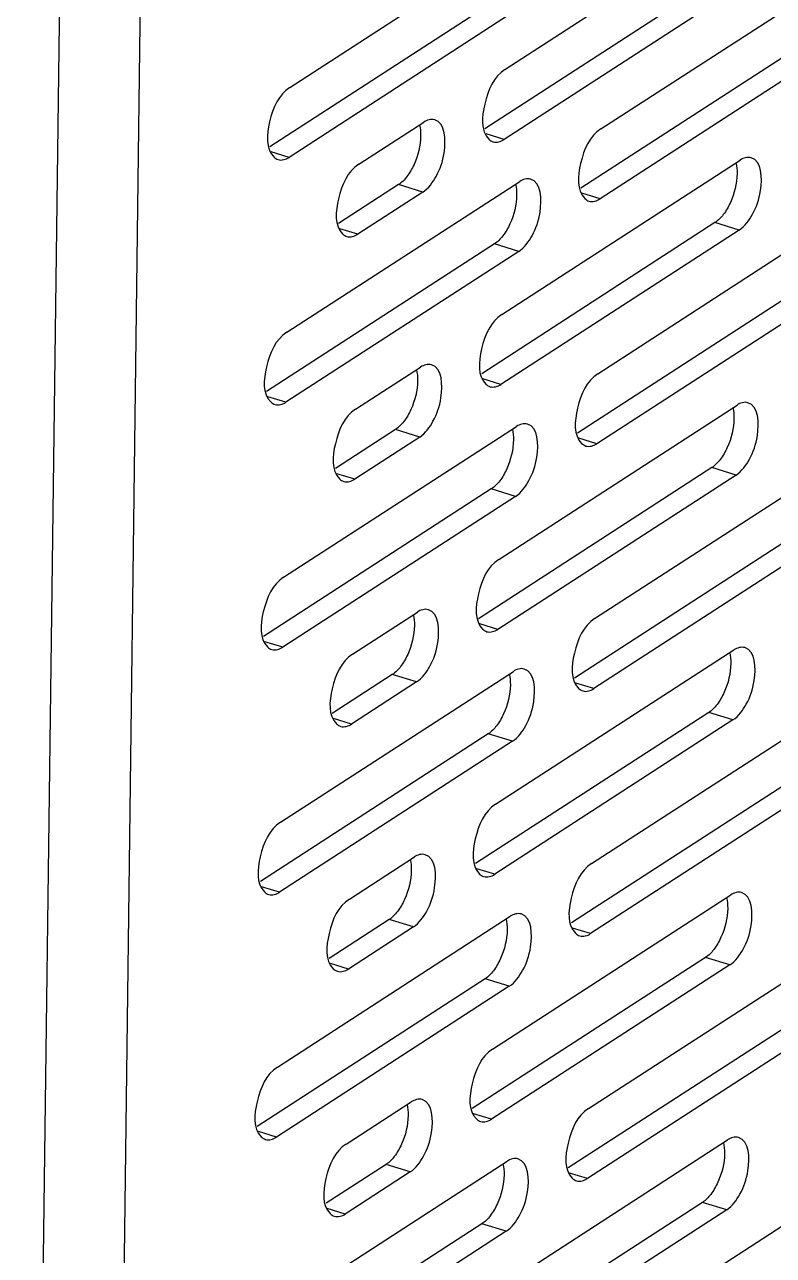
# Model space of a CAD drawing. Header units: millimetres. Extents: x -177 to 18421, y -5017 to 3255.
# Drawn here: x 4845.23 to 4854.84, y -3720.03 to -3704.24 of the extents above; entities that cross this region are included whole.
import ezdxf

# ---------------------------------------------------------------- set-up
doc = ezdxf.new("R2010")
doc.units = ezdxf.units.MM
doc.header["$LTSCALE"] = 46.255
doc.layers.get('0').update_dxf_attribs({"linetype": 'CONTINUOUS'})

msp = doc.modelspace()

# ---------------------------------------------------------------- linework, layer by layer
at = {"color": 3, "linetype": 'Continuous'}
for p, q in [((4846.275, -3738.934), (4846.858, -3693.421)), ((4845.235, -3739.015), (4845.818, -3693.501)), ((4851.399, -3704.815), (4854.457, -3702.835)), ((4848.639, -3705.045), (4851.628, -3703.109)), ((4852.63, -3705.576), (4856.244, -3703.236)), ((4854.446, -3703.733), (4851.388, -3705.713)), ((4851.616, -3704.007), (4848.628, -3705.943)), ((4856.233, -3704.134), (4852.619, -3706.474)), ((4849.523, -3706.031), (4850.357, -3705.491)), ((4851.359, -3707.958), (4854.417, -3705.977)), ((4848.599, -3708.187), (4851.588, -3706.252)), ((4852.59, -3708.719), (4856.204, -3706.378)), ((4850.345, -3706.388), (4849.511, -3706.929)), ((4854.405, -3706.875), (4851.347, -3708.856)), ((4851.576, -3707.149), (4848.588, -3709.085)), ((4856.192, -3707.276), (4852.578, -3709.617)), ((4849.482, -3709.173), (4850.316, -3708.633)), ((4851.319, -3711.1), (4854.377, -3709.12)), ((4848.559, -3711.33), (4851.547, -3709.394)), ((4850.305, -3709.531), (4849.471, -3710.071)), ((4852.55, -3711.861), (4856.164, -3709.521)), ((4854.365, -3710.018), (4851.307, -3711.998)), ((4851.536, -3710.292), (4848.547, -3712.228)), ((4856.152, -3710.419), (4852.538, -3712.759)), ((4849.442, -3712.316), (4850.276, -3711.776)), ((4851.278, -3714.243), (4854.336, -3712.262)), ((4848.519, -3714.472), (4851.507, -3712.537)), ((4850.265, -3712.673), (4849.431, -3713.214)), ((4852.509, -3715.004), (4856.123, -3712.663)), ((4854.325, -3713.16), (4851.267, -3715.141)), ((4851.496, -3713.434), (4848.507, -3715.37)), ((4856.112, -3713.561), (4852.498, -3715.902)), ((4849.402, -3715.458), (4850.236, -3714.918)), ((4851.238, -3717.385), (4854.296, -3715.405)), ((4848.478, -3717.615), (4851.467, -3715.679)), ((4850.224, -3715.816), (4849.39, -3716.356)), ((4852.469, -3718.146), (4856.083, -3715.806)), ((4854.285, -3716.303), (4851.227, -3718.283)), ((4851.455, -3716.577), (4848.467, -3718.513)), ((4856.072, -3716.704), (4852.458, -3719.044)), ((4849.362, -3718.601), (4850.196, -3718.061)), ((4851.198, -3720.528), (4854.256, -3718.547)), ((4848.438, -3720.757), (4851.427, -3718.822)), ((4850.184, -3718.958), (4849.35, -3719.499)), ((4852.429, -3721.289), (4856.043, -3718.948)), ((4854.244, -3719.445), (4851.186, -3721.426)), ((4851.415, -3719.719), (4848.427, -3721.655))]:
    msp.add_line(p, q, dxfattribs=at)
at = {"color": 7, "linetype": 'Continuous'}
for p, q in [((4854.134, -3703.638), (4851.14, -3705.577)), ((4851.305, -3703.912), (4848.381, -3705.806)), ((4855.921, -3704.039), (4852.371, -3706.338)), ((4851.388, -3705.713), (4851.157, -3705.643)), ((4848.628, -3705.943), (4848.397, -3705.872)), ((4850.034, -3706.293), (4849.264, -3706.792)), ((4850.345, -3706.388), (4850.034, -3706.293)), ((4852.619, -3706.474), (4852.387, -3706.404)), ((4854.094, -3706.78), (4851.1, -3708.719)), ((4854.405, -3706.875), (4854.094, -3706.78)), ((4849.511, -3706.929), (4849.28, -3706.858)), ((4851.264, -3707.054), (4848.34, -3708.948)), ((4851.576, -3707.149), (4851.264, -3707.054)), ((4855.881, -3707.181), (4852.331, -3709.48)), ((4851.347, -3708.856), (4851.116, -3708.785)), ((4848.588, -3709.085), (4848.356, -3709.015)), ((4849.993, -3709.436), (4849.224, -3709.934)), ((4850.305, -3709.531), (4849.993, -3709.436)), ((4852.578, -3709.617), (4852.347, -3709.546)), ((4849.471, -3710.071), (4849.24, -3710.001)), ((4854.054, -3709.923), (4851.06, -3711.862)), ((4854.365, -3710.018), (4854.054, -3709.923)), ((4851.224, -3710.197), (4848.3, -3712.091)), ((4851.536, -3710.292), (4851.224, -3710.197)), ((4855.84, -3710.324), (4852.291, -3712.623)), ((4851.307, -3711.998), (4851.076, -3711.928)), ((4848.547, -3712.228), (4848.316, -3712.157)), ((4849.953, -3712.578), (4849.183, -3713.077)), ((4850.265, -3712.673), (4849.953, -3712.578)), ((4852.538, -3712.759), (4852.307, -3712.689)), ((4849.431, -3713.214), (4849.199, -3713.143)), ((4854.013, -3713.065), (4851.02, -3715.004)), ((4854.325, -3713.16), (4854.013, -3713.065)), ((4851.184, -3713.339), (4848.26, -3715.233)), ((4851.496, -3713.434), (4851.184, -3713.339)), ((4855.8, -3713.466), (4852.251, -3715.765)), ((4851.267, -3715.141), (4851.036, -3715.07)), ((4848.507, -3715.37), (4848.276, -3715.3)), ((4849.913, -3715.721), (4849.143, -3716.219)), ((4850.224, -3715.816), (4849.913, -3715.721)), ((4852.498, -3715.902), (4852.267, -3715.831)), ((4849.39, -3716.356), (4849.159, -3716.286)), ((4853.973, -3716.208), (4850.979, -3718.147)), ((4854.285, -3716.303), (4853.973, -3716.208)), ((4851.144, -3716.482), (4848.22, -3718.376)), ((4851.455, -3716.577), (4851.144, -3716.482)), ((4855.76, -3716.609), (4852.21, -3718.908)), ((4851.227, -3718.283), (4850.995, -3718.213)), ((4848.467, -3718.513), (4848.236, -3718.442)), ((4849.873, -3718.863), (4849.103, -3719.362)), ((4850.184, -3718.958), (4849.873, -3718.863)), ((4852.458, -3719.044), (4852.226, -3718.974)), ((4849.35, -3719.499), (4849.119, -3719.428)), ((4853.933, -3719.35), (4850.939, -3721.289)), ((4854.244, -3719.445), (4853.933, -3719.35)), ((4851.103, -3719.624), (4848.179, -3721.518)), ((4851.415, -3719.719), (4851.103, -3719.624))]:
    msp.add_line(p, q, dxfattribs=at)
at = {"color": 3, "linetype": 'Continuous'}
for points, knots in [([(4851.399, -3704.815), (4851.255, -3704.909), (4851.118, -3705.218), (4851.085, -3705.603), (4851.193, -3705.709)], [0, 0, 0, 0, 0.531434, 1, 1, 1, 1]), ([(4848.639, -3705.045), (4848.495, -3705.138), (4848.358, -3705.448), (4848.325, -3705.832), (4848.433, -3705.938)], [0, 0, 0, 0, 0.531434, 1, 1, 1, 1]), ([(4850.345, -3706.388), (4850.419, -3706.341), (4850.539, -3706.169), (4850.646, -3705.877), (4850.637, -3705.504), (4850.497, -3705.461)], [0, 0, 0, 0, 0.257826, 0.570702, 1, 1, 1, 1]), ([(4852.63, -3705.576), (4852.486, -3705.67), (4852.349, -3705.979), (4852.316, -3706.364), (4852.424, -3706.47)], [0, 0, 0, 0, 0.531434, 1, 1, 1, 1]), ([(4851.193, -3705.709), (4851.201, -3705.717), (4851.218, -3705.731), (4851.238, -3705.74), (4851.248, -3705.743)], [0, 0, 0, 0, 0.511486, 1, 1, 1, 1]), ([(4848.433, -3705.938), (4848.441, -3705.946), (4848.458, -3705.96), (4848.478, -3705.969), (4848.488, -3705.972)], [0, 0, 0, 0, 0.511486, 1, 1, 1, 1]), ([(4849.523, -3706.031), (4849.379, -3706.124), (4849.241, -3706.434), (4849.209, -3706.818), (4849.316, -3706.924)], [0, 0, 0, 0, 0.531434, 1, 1, 1, 1]), ([(4854.405, -3706.875), (4854.479, -3706.827), (4854.599, -3706.656), (4854.706, -3706.364), (4854.697, -3705.99), (4854.557, -3705.948)], [0, 0, 0, 0, 0.257826, 0.570702, 1, 1, 1, 1]), ([(4851.576, -3707.149), (4851.65, -3707.102), (4851.77, -3706.93), (4851.877, -3706.638), (4851.868, -3706.265), (4851.727, -3706.222)], [0, 0, 0, 0, 0.257826, 0.570702, 1, 1, 1, 1]), ([(4852.424, -3706.47), (4852.432, -3706.478), (4852.449, -3706.492), (4852.469, -3706.501), (4852.479, -3706.504)], [0, 0, 0, 0, 0.511486, 1, 1, 1, 1]), ([(4849.316, -3706.924), (4849.324, -3706.932), (4849.341, -3706.946), (4849.361, -3706.955), (4849.371, -3706.958)], [0, 0, 0, 0, 0.511486, 1, 1, 1, 1]), ([(4851.359, -3707.958), (4851.215, -3708.051), (4851.078, -3708.361), (4851.045, -3708.745), (4851.153, -3708.852)], [0, 0, 0, 0, 0.531434, 1, 1, 1, 1]), ([(4848.599, -3708.187), (4848.455, -3708.28), (4848.318, -3708.59), (4848.285, -3708.975), (4848.393, -3709.081)], [0, 0, 0, 0, 0.531434, 1, 1, 1, 1]), ([(4850.305, -3709.531), (4850.379, -3709.483), (4850.499, -3709.312), (4850.606, -3709.02), (4850.596, -3708.646), (4850.456, -3708.604)], [0, 0, 0, 0, 0.257826, 0.570702, 1, 1, 1, 1]), ([(4852.59, -3708.719), (4852.446, -3708.812), (4852.308, -3709.122), (4852.276, -3709.506), (4852.383, -3709.613)], [0, 0, 0, 0, 0.531434, 1, 1, 1, 1]), ([(4851.153, -3708.852), (4851.16, -3708.859), (4851.178, -3708.873), (4851.197, -3708.882), (4851.208, -3708.885)], [0, 0, 0, 0, 0.511486, 1, 1, 1, 1]), ([(4848.393, -3709.081), (4848.401, -3709.089), (4848.418, -3709.102), (4848.438, -3709.111), (4848.448, -3709.114)], [0, 0, 0, 0, 0.511486, 1, 1, 1, 1]), ([(4849.482, -3709.173), (4849.339, -3709.266), (4849.201, -3709.576), (4849.169, -3709.961), (4849.276, -3710.067)], [0, 0, 0, 0, 0.531434, 1, 1, 1, 1]), ([(4854.365, -3710.018), (4854.439, -3709.97), (4854.559, -3709.798), (4854.666, -3709.507), (4854.657, -3709.133), (4854.517, -3709.09)], [0, 0, 0, 0, 0.257826, 0.570702, 1, 1, 1, 1]), ([(4851.536, -3710.292), (4851.61, -3710.244), (4851.729, -3710.073), (4851.837, -3709.781), (4851.827, -3709.407), (4851.687, -3709.365)], [0, 0, 0, 0, 0.257826, 0.570702, 1, 1, 1, 1]), ([(4852.383, -3709.613), (4852.391, -3709.62), (4852.408, -3709.634), (4852.428, -3709.643), (4852.438, -3709.646)], [0, 0, 0, 0, 0.511486, 1, 1, 1, 1]), ([(4849.276, -3710.067), (4849.284, -3710.075), (4849.301, -3710.088), (4849.321, -3710.097), (4849.331, -3710.1)], [0, 0, 0, 0, 0.511486, 1, 1, 1, 1]), ([(4851.319, -3711.1), (4851.175, -3711.194), (4851.037, -3711.503), (4851.005, -3711.888), (4851.112, -3711.994)], [0, 0, 0, 0, 0.531434, 1, 1, 1, 1]), ([(4848.559, -3711.33), (4848.415, -3711.423), (4848.277, -3711.733), (4848.245, -3712.117), (4848.352, -3712.223)], [0, 0, 0, 0, 0.531434, 1, 1, 1, 1]), ([(4850.265, -3712.673), (4850.338, -3712.626), (4850.458, -3712.454), (4850.565, -3712.162), (4850.556, -3711.789), (4850.416, -3711.746)], [0, 0, 0, 0, 0.257826, 0.570702, 1, 1, 1, 1]), ([(4852.55, -3711.861), (4852.406, -3711.955), (4852.268, -3712.264), (4852.236, -3712.649), (4852.343, -3712.755)], [0, 0, 0, 0, 0.531434, 1, 1, 1, 1]), ([(4851.112, -3711.994), (4851.12, -3712.002), (4851.137, -3712.016), (4851.157, -3712.025), (4851.167, -3712.028)], [0, 0, 0, 0, 0.511486, 1, 1, 1, 1]), ([(4848.352, -3712.223), (4848.36, -3712.231), (4848.377, -3712.245), (4848.397, -3712.254), (4848.407, -3712.257)], [0, 0, 0, 0, 0.511486, 1, 1, 1, 1]), ([(4849.442, -3712.316), (4849.298, -3712.409), (4849.161, -3712.719), (4849.128, -3713.103), (4849.236, -3713.209)], [0, 0, 0, 0, 0.531434, 1, 1, 1, 1]), ([(4854.325, -3713.16), (4854.399, -3713.112), (4854.519, -3712.941), (4854.626, -3712.649), (4854.616, -3712.275), (4854.476, -3712.233)], [0, 0, 0, 0, 0.257826, 0.570702, 1, 1, 1, 1]), ([(4851.496, -3713.434), (4851.569, -3713.387), (4851.689, -3713.215), (4851.796, -3712.923), (4851.787, -3712.55), (4851.647, -3712.507)], [0, 0, 0, 0, 0.257826, 0.570702, 1, 1, 1, 1]), ([(4852.343, -3712.755), (4852.351, -3712.763), (4852.368, -3712.777), (4852.388, -3712.786), (4852.398, -3712.789)], [0, 0, 0, 0, 0.511486, 1, 1, 1, 1]), ([(4849.236, -3713.209), (4849.244, -3713.217), (4849.261, -3713.231), (4849.281, -3713.24), (4849.291, -3713.243)], [0, 0, 0, 0, 0.511486, 1, 1, 1, 1]), ([(4851.278, -3714.243), (4851.135, -3714.336), (4850.997, -3714.646), (4850.965, -3715.03), (4851.072, -3715.137)], [0, 0, 0, 0, 0.531434, 1, 1, 1, 1]), ([(4848.519, -3714.472), (4848.375, -3714.565), (4848.237, -3714.875), (4848.205, -3715.26), (4848.312, -3715.366)], [0, 0, 0, 0, 0.531434, 1, 1, 1, 1]), ([(4850.224, -3715.816), (4850.298, -3715.768), (4850.418, -3715.597), (4850.525, -3715.305), (4850.516, -3714.931), (4850.376, -3714.889)], [0, 0, 0, 0, 0.257826, 0.570702, 1, 1, 1, 1]), ([(4852.509, -3715.004), (4852.365, -3715.097), (4852.228, -3715.407), (4852.195, -3715.791), (4852.303, -3715.898)], [0, 0, 0, 0, 0.531434, 1, 1, 1, 1]), ([(4851.072, -3715.137), (4851.08, -3715.144), (4851.097, -3715.158), (4851.117, -3715.167), (4851.127, -3715.17)], [0, 0, 0, 0, 0.511486, 1, 1, 1, 1]), ([(4848.312, -3715.366), (4848.32, -3715.374), (4848.337, -3715.387), (4848.357, -3715.396), (4848.367, -3715.399)], [0, 0, 0, 0, 0.511486, 1, 1, 1, 1]), ([(4854.285, -3716.303), (4854.359, -3716.255), (4854.478, -3716.083), (4854.586, -3715.792), (4854.576, -3715.418), (4854.436, -3715.375)], [0, 0, 0, 0, 0.257826, 0.570702, 1, 1, 1, 1]), ([(4849.402, -3715.458), (4849.258, -3715.551), (4849.12, -3715.861), (4849.088, -3716.246), (4849.196, -3716.352)], [0, 0, 0, 0, 0.531434, 1, 1, 1, 1]), ([(4851.455, -3716.577), (4851.529, -3716.529), (4851.649, -3716.358), (4851.756, -3716.066), (4851.747, -3715.692), (4851.607, -3715.65)], [0, 0, 0, 0, 0.257826, 0.570702, 1, 1, 1, 1]), ([(4852.303, -3715.898), (4852.311, -3715.905), (4852.328, -3715.919), (4852.348, -3715.928), (4852.358, -3715.931)], [0, 0, 0, 0, 0.511486, 1, 1, 1, 1]), ([(4849.196, -3716.352), (4849.203, -3716.36), (4849.22, -3716.373), (4849.24, -3716.382), (4849.251, -3716.385)], [0, 0, 0, 0, 0.511486, 1, 1, 1, 1]), ([(4851.238, -3717.385), (4851.094, -3717.479), (4850.957, -3717.788), (4850.924, -3718.173), (4851.032, -3718.279)], [0, 0, 0, 0, 0.531434, 1, 1, 1, 1]), ([(4848.478, -3717.615), (4848.334, -3717.708), (4848.197, -3718.018), (4848.164, -3718.402), (4848.272, -3718.508)], [0, 0, 0, 0, 0.531434, 1, 1, 1, 1]), ([(4850.184, -3718.958), (4850.258, -3718.911), (4850.378, -3718.739), (4850.485, -3718.447), (4850.476, -3718.074), (4850.336, -3718.031)], [0, 0, 0, 0, 0.257826, 0.570702, 1, 1, 1, 1]), ([(4852.469, -3718.146), (4852.325, -3718.24), (4852.188, -3718.549), (4852.155, -3718.934), (4852.263, -3719.04)], [0, 0, 0, 0, 0.531434, 1, 1, 1, 1]), ([(4851.032, -3718.279), (4851.04, -3718.287), (4851.057, -3718.301), (4851.077, -3718.31), (4851.087, -3718.313)], [0, 0, 0, 0, 0.511486, 1, 1, 1, 1]), ([(4848.272, -3718.508), (4848.28, -3718.516), (4848.297, -3718.53), (4848.317, -3718.539), (4848.327, -3718.542)], [0, 0, 0, 0, 0.511486, 1, 1, 1, 1]), ([(4854.244, -3719.445), (4854.318, -3719.397), (4854.438, -3719.226), (4854.545, -3718.934), (4854.536, -3718.56), (4854.396, -3718.518)], [0, 0, 0, 0, 0.257826, 0.570702, 1, 1, 1, 1]), ([(4849.362, -3718.601), (4849.218, -3718.694), (4849.08, -3719.004), (4849.048, -3719.388), (4849.155, -3719.494)], [0, 0, 0, 0, 0.531434, 1, 1, 1, 1]), ([(4851.415, -3719.719), (4851.489, -3719.672), (4851.609, -3719.5), (4851.716, -3719.208), (4851.707, -3718.835), (4851.566, -3718.792)], [0, 0, 0, 0, 0.257826, 0.570702, 1, 1, 1, 1]), ([(4852.263, -3719.04), (4852.271, -3719.048), (4852.288, -3719.062), (4852.308, -3719.071), (4852.318, -3719.074)], [0, 0, 0, 0, 0.511486, 1, 1, 1, 1]), ([(4849.155, -3719.494), (4849.163, -3719.502), (4849.18, -3719.516), (4849.2, -3719.525), (4849.21, -3719.528)], [0, 0, 0, 0, 0.511486, 1, 1, 1, 1])]:
    msp.add_open_spline(points, degree=3, knots=knots, dxfattribs=at)
at = {"color": 7, "linetype": 'Continuous'}
for points in [[(4850.303, -3705.524), (4850.314, -3705.57), (4850.318, -3705.617), (4850.317, -3705.664)], [(4850.317, -3705.664), (4850.316, -3705.791), (4850.284, -3705.919), (4850.232, -3706.035)], [(4850.232, -3706.035), (4850.207, -3706.09), (4850.177, -3706.143), (4850.14, -3706.19)], [(4854.363, -3706.011), (4854.374, -3706.057), (4854.378, -3706.104), (4854.378, -3706.151)], [(4850.14, -3706.19), (4850.11, -3706.23), (4850.075, -3706.267), (4850.034, -3706.293)], [(4854.378, -3706.151), (4854.376, -3706.278), (4854.344, -3706.406), (4854.292, -3706.521)], [(4851.534, -3706.285), (4851.545, -3706.331), (4851.549, -3706.378), (4851.548, -3706.425)], [(4851.548, -3706.425), (4851.547, -3706.552), (4851.515, -3706.68), (4851.463, -3706.796)], [(4854.292, -3706.521), (4854.267, -3706.576), (4854.237, -3706.629), (4854.201, -3706.677)], [(4854.201, -3706.677), (4854.171, -3706.716), (4854.135, -3706.753), (4854.094, -3706.78)], [(4851.463, -3706.796), (4851.438, -3706.851), (4851.408, -3706.904), (4851.371, -3706.951)], [(4851.371, -3706.951), (4851.341, -3706.991), (4851.306, -3707.028), (4851.264, -3707.054)], [(4850.263, -3708.667), (4850.274, -3708.712), (4850.278, -3708.76), (4850.277, -3708.807)], [(4850.277, -3708.807), (4850.275, -3708.934), (4850.244, -3709.062), (4850.192, -3709.177)], [(4850.192, -3709.177), (4850.167, -3709.232), (4850.137, -3709.285), (4850.1, -3709.333)], [(4854.323, -3709.153), (4854.334, -3709.199), (4854.338, -3709.247), (4854.337, -3709.294)], [(4850.1, -3709.333), (4850.07, -3709.372), (4850.035, -3709.409), (4849.993, -3709.436)], [(4854.337, -3709.294), (4854.336, -3709.42), (4854.304, -3709.548), (4854.252, -3709.664)], [(4851.494, -3709.428), (4851.505, -3709.473), (4851.509, -3709.521), (4851.508, -3709.568)], [(4851.508, -3709.568), (4851.506, -3709.695), (4851.474, -3709.823), (4851.422, -3709.938)], [(4854.252, -3709.664), (4854.227, -3709.719), (4854.197, -3709.772), (4854.16, -3709.82)], [(4854.16, -3709.82), (4854.13, -3709.859), (4854.095, -3709.896), (4854.054, -3709.923)], [(4851.422, -3709.938), (4851.398, -3709.993), (4851.368, -3710.046), (4851.331, -3710.094)], [(4851.331, -3710.094), (4851.301, -3710.133), (4851.266, -3710.17), (4851.224, -3710.197)], [(4850.223, -3711.809), (4850.234, -3711.855), (4850.237, -3711.902), (4850.237, -3711.949)], [(4850.237, -3711.949), (4850.235, -3712.076), (4850.203, -3712.204), (4850.151, -3712.32)], [(4850.151, -3712.32), (4850.127, -3712.375), (4850.096, -3712.428), (4850.06, -3712.475)], [(4854.283, -3712.296), (4854.294, -3712.342), (4854.298, -3712.389), (4854.297, -3712.436)], [(4850.06, -3712.475), (4850.03, -3712.515), (4849.995, -3712.552), (4849.953, -3712.578)], [(4854.297, -3712.436), (4854.295, -3712.563), (4854.264, -3712.691), (4854.212, -3712.806)], [(4851.453, -3712.57), (4851.465, -3712.616), (4851.468, -3712.663), (4851.468, -3712.71)], [(4851.468, -3712.71), (4851.466, -3712.837), (4851.434, -3712.965), (4851.382, -3713.081)], [(4854.212, -3712.806), (4854.187, -3712.861), (4854.157, -3712.914), (4854.12, -3712.962)], [(4854.12, -3712.962), (4854.09, -3713.001), (4854.055, -3713.038), (4854.013, -3713.065)], [(4851.382, -3713.081), (4851.357, -3713.136), (4851.327, -3713.189), (4851.291, -3713.236)], [(4851.291, -3713.236), (4851.261, -3713.276), (4851.225, -3713.313), (4851.184, -3713.339)], [(4850.182, -3714.952), (4850.193, -3714.997), (4850.197, -3715.045), (4850.197, -3715.092)], [(4850.197, -3715.092), (4850.195, -3715.219), (4850.163, -3715.347), (4850.111, -3715.462)], [(4850.111, -3715.462), (4850.086, -3715.517), (4850.056, -3715.57), (4850.02, -3715.618)], [(4854.243, -3715.438), (4854.254, -3715.484), (4854.257, -3715.532), (4854.257, -3715.579)], [(4850.02, -3715.618), (4849.989, -3715.657), (4849.954, -3715.694), (4849.913, -3715.721)], [(4854.257, -3715.579), (4854.255, -3715.705), (4854.223, -3715.833), (4854.171, -3715.949)], [(4851.427, -3715.853), (4851.426, -3715.98), (4851.394, -3716.108), (4851.342, -3716.223)], [(4851.413, -3715.713), (4851.424, -3715.758), (4851.428, -3715.806), (4851.427, -3715.853)], [(4854.171, -3715.949), (4854.147, -3716.004), (4854.116, -3716.057), (4854.08, -3716.105)], [(4854.08, -3716.105), (4854.05, -3716.144), (4854.015, -3716.181), (4853.973, -3716.208)], [(4851.342, -3716.223), (4851.317, -3716.278), (4851.287, -3716.331), (4851.25, -3716.379)], [(4851.25, -3716.379), (4851.22, -3716.418), (4851.185, -3716.455), (4851.144, -3716.482)], [(4850.142, -3718.094), (4850.153, -3718.14), (4850.157, -3718.187), (4850.156, -3718.234)], [(4850.156, -3718.234), (4850.155, -3718.361), (4850.123, -3718.489), (4850.071, -3718.605)], [(4850.071, -3718.605), (4850.046, -3718.66), (4850.016, -3718.713), (4849.979, -3718.76)], [(4854.202, -3718.581), (4854.213, -3718.627), (4854.217, -3718.674), (4854.217, -3718.721)], [(4849.979, -3718.76), (4849.949, -3718.8), (4849.914, -3718.837), (4849.873, -3718.863)], [(4851.373, -3718.855), (4851.384, -3718.901), (4851.388, -3718.948), (4851.387, -3718.995)], [(4854.217, -3718.721), (4854.215, -3718.848), (4854.183, -3718.976), (4854.131, -3719.091)], [(4851.387, -3718.995), (4851.386, -3719.122), (4851.354, -3719.25), (4851.302, -3719.366)], [(4854.131, -3719.091), (4854.106, -3719.146), (4854.076, -3719.199), (4854.04, -3719.247)], [(4854.04, -3719.247), (4854.009, -3719.286), (4853.974, -3719.323), (4853.933, -3719.35)], [(4851.302, -3719.366), (4851.277, -3719.421), (4851.247, -3719.474), (4851.21, -3719.521)], [(4851.21, -3719.521), (4851.18, -3719.561), (4851.145, -3719.598), (4851.103, -3719.624)]]:
    msp.add_open_spline(points, degree=3, dxfattribs=at)
at = {"color": 3, "linetype": 'Continuous'}
for points in [[(4850.497, -3705.461), (4850.451, -3705.447), (4850.397, -3705.465), (4850.357, -3705.491)], [(4851.248, -3705.743), (4851.293, -3705.756), (4851.348, -3705.739), (4851.388, -3705.713)], [(4848.488, -3705.972), (4848.534, -3705.986), (4848.588, -3705.968), (4848.628, -3705.943)], [(4854.557, -3705.948), (4854.511, -3705.934), (4854.457, -3705.951), (4854.417, -3705.977)], [(4851.727, -3706.222), (4851.682, -3706.208), (4851.628, -3706.226), (4851.588, -3706.252)], [(4852.479, -3706.504), (4852.524, -3706.518), (4852.579, -3706.5), (4852.619, -3706.474)], [(4849.371, -3706.958), (4849.417, -3706.972), (4849.471, -3706.954), (4849.511, -3706.929)], [(4850.456, -3708.604), (4850.411, -3708.59), (4850.356, -3708.607), (4850.316, -3708.633)], [(4851.208, -3708.885), (4851.253, -3708.899), (4851.307, -3708.882), (4851.347, -3708.856)], [(4848.448, -3709.114), (4848.493, -3709.128), (4848.548, -3709.111), (4848.588, -3709.085)], [(4854.517, -3709.09), (4854.471, -3709.077), (4854.417, -3709.094), (4854.377, -3709.12)], [(4851.687, -3709.365), (4851.642, -3709.351), (4851.587, -3709.368), (4851.547, -3709.394)], [(4852.438, -3709.646), (4852.484, -3709.66), (4852.538, -3709.643), (4852.578, -3709.617)], [(4849.331, -3710.1), (4849.377, -3710.114), (4849.431, -3710.097), (4849.471, -3710.071)], [(4850.416, -3711.746), (4850.37, -3711.732), (4850.316, -3711.75), (4850.276, -3711.776)], [(4851.167, -3712.028), (4851.213, -3712.041), (4851.267, -3712.024), (4851.307, -3711.998)], [(4854.476, -3712.233), (4854.431, -3712.219), (4854.376, -3712.236), (4854.336, -3712.262)], [(4848.407, -3712.257), (4848.453, -3712.271), (4848.507, -3712.253), (4848.547, -3712.228)], [(4851.647, -3712.507), (4851.601, -3712.493), (4851.547, -3712.511), (4851.507, -3712.537)], [(4852.398, -3712.789), (4852.444, -3712.803), (4852.498, -3712.785), (4852.538, -3712.759)], [(4849.291, -3713.243), (4849.336, -3713.257), (4849.391, -3713.239), (4849.431, -3713.214)], [(4850.376, -3714.889), (4850.33, -3714.875), (4850.276, -3714.892), (4850.236, -3714.918)], [(4851.127, -3715.17), (4851.173, -3715.184), (4851.227, -3715.167), (4851.267, -3715.141)], [(4848.367, -3715.399), (4848.413, -3715.413), (4848.467, -3715.396), (4848.507, -3715.37)], [(4854.436, -3715.375), (4854.39, -3715.362), (4854.336, -3715.379), (4854.296, -3715.405)], [(4851.607, -3715.65), (4851.561, -3715.636), (4851.507, -3715.653), (4851.467, -3715.679)], [(4852.358, -3715.931), (4852.404, -3715.945), (4852.458, -3715.928), (4852.498, -3715.902)], [(4849.251, -3716.385), (4849.296, -3716.399), (4849.35, -3716.382), (4849.39, -3716.356)], [(4850.336, -3718.031), (4850.29, -3718.017), (4850.236, -3718.035), (4850.196, -3718.061)], [(4851.087, -3718.313), (4851.132, -3718.326), (4851.187, -3718.309), (4851.227, -3718.283)], [(4848.327, -3718.542), (4848.372, -3718.556), (4848.427, -3718.538), (4848.467, -3718.513)], [(4854.396, -3718.518), (4854.35, -3718.504), (4854.296, -3718.521), (4854.256, -3718.547)], [(4851.566, -3718.792), (4851.521, -3718.778), (4851.467, -3718.796), (4851.427, -3718.822)], [(4852.318, -3719.074), (4852.363, -3719.088), (4852.418, -3719.07), (4852.458, -3719.044)], [(4849.21, -3719.528), (4849.256, -3719.542), (4849.31, -3719.524), (4849.35, -3719.499)]]:
    msp.add_open_spline(points, degree=3, dxfattribs=at)

doc.saveas('drawing.dxf')
